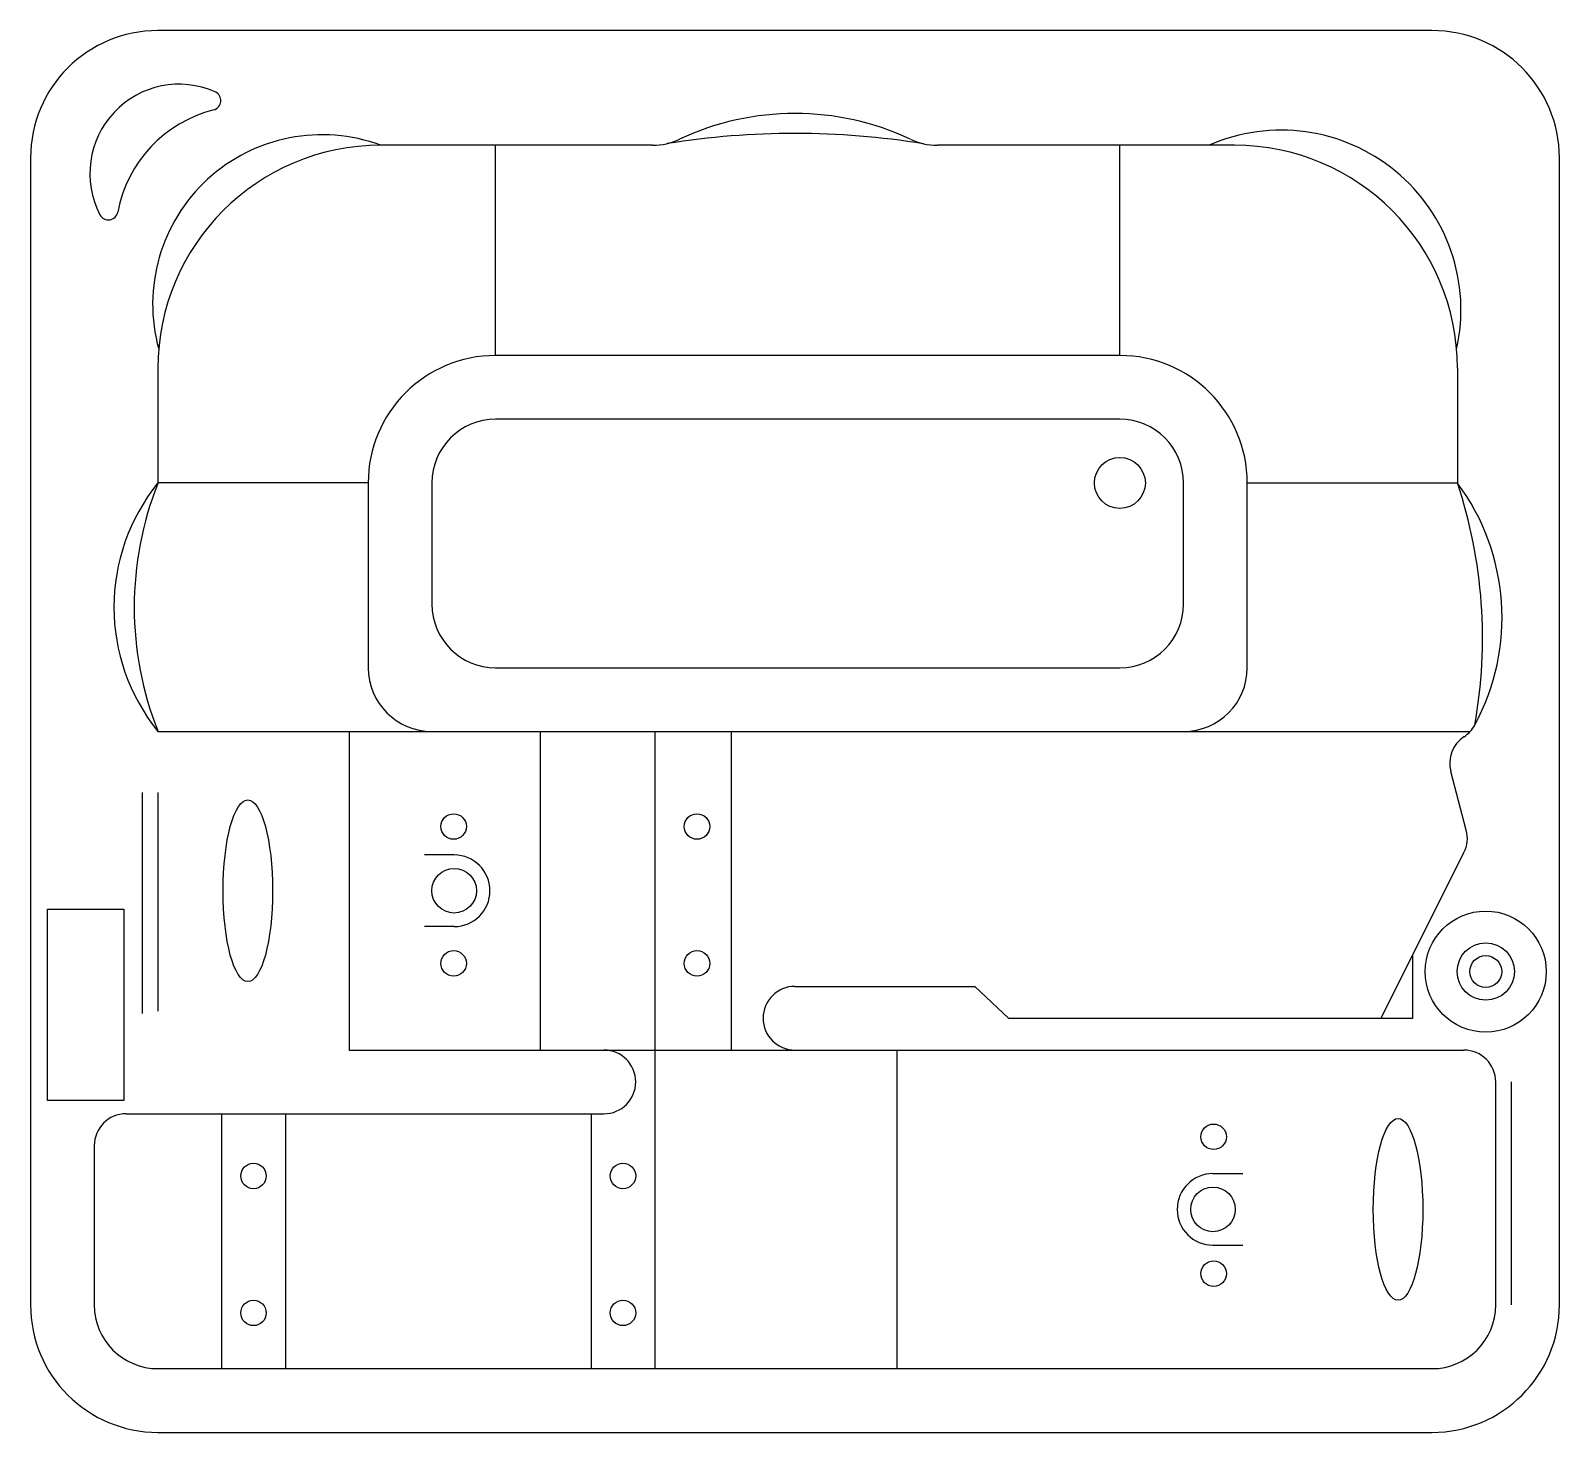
# Model space of a CAD drawing. Header units: millimetres. Extents: x 720.27 to 722.67, y 765.09 to 767.29.
import ezdxf

# ---------------------------------------------------------------- set-up
doc = ezdxf.new("R2010")
doc.units = ezdxf.units.MM
doc.layers.add('Acqualife', color=3, linetype='Continuous')

msp = doc.modelspace()

# ---------------------------------------------------------------- linework, layer by layer
at = {"layer": 'Acqualife'}
for p, q in [((722.4665, 767.2883), (720.4665, 767.2883)), ((720.2665, 767.0883), (720.2665, 765.2883)), ((722.6665, 765.2883), (722.6665, 767.0883)), ((720.4665, 765.0883), (722.4665, 765.0883))]:
    msp.add_line(p, q, dxfattribs=at)
at = {"layer": 'Acqualife', "color": 2}
for p, q in [((721.243, 767.1083), (720.8165, 767.1083)), ((720.9965, 766.7783), (720.9965, 767.1083)), ((722.1565, 767.1083), (721.6901, 767.1083)), ((721.9765, 766.7783), (721.9765, 767.1083)), ((720.4665, 766.7583), (720.4665, 766.5783)), ((722.5065, 766.7583), (722.5065, 766.5783)), ((720.7965, 766.5783), (720.4665, 766.5783)), ((722.1765, 766.5783), (722.5065, 766.5783)), ((720.4665, 766.1883), (720.8965, 766.1883)), ((720.7665, 766.1883), (720.7665, 765.6883)), ((721.0665, 766.1883), (721.0665, 765.6883)), ((721.2465, 766.1883), (721.2465, 765.1883)), ((721.3665, 766.1883), (721.3665, 765.6883)), ((722.0765, 766.1883), (722.5265, 766.1883)), ((722.5203, 766.0334), (722.4959, 766.1255)), ((720.4415, 766.0923), (720.4415, 765.7455)), ((720.4665, 766.0923), (720.4665, 765.7493)), ((720.9315, 765.9945), (720.8847, 765.9945)), ((722.3865, 765.7383), (722.5167, 765.9982)), ((720.2931, 765.6092), (720.2931, 765.9092)), ((720.2931, 765.9092), (720.4131, 765.9092)), ((720.4131, 765.9092), (720.4131, 765.6092)), ((720.9315, 765.882), (720.8847, 765.882)), ((722.4365, 765.7383), (722.4365, 765.8383)), ((721.4665, 765.7883), (721.749, 765.7883)), ((721.8015, 765.7383), (721.749, 765.7883)), ((721.8015, 765.7383), (722.4365, 765.7383)), ((720.7665, 765.6883), (721.1665, 765.6883)), ((721.1665, 765.6883), (722.5165, 765.6883)), ((721.6265, 765.6883), (721.6265, 765.1883)), ((722.5665, 765.2883), (722.5665, 765.6383)), ((722.5915, 765.2883), (722.5915, 765.6383)), ((720.4131, 765.6092), (720.2931, 765.6092)), ((720.4165, 765.5883), (721.1665, 765.5883)), ((720.5665, 765.5883), (720.5665, 765.1883)), ((720.6665, 765.5883), (720.6665, 765.1883)), ((721.1465, 765.5883), (721.1465, 765.1883)), ((720.3665, 765.5383), (720.3665, 765.2883)), ((722.1227, 765.4945), (722.1696, 765.4945)), ((722.1227, 765.382), (722.1696, 765.382)), ((720.4665, 765.1883), (722.4665, 765.1883))]:
    msp.add_line(p, q, dxfattribs=at)
at = {"layer": 'Acqualife', "color": 1}
for p, q in [((721.9765, 766.7783), (720.9965, 766.7783)), ((721.9765, 766.6783), (720.9965, 766.6783)), ((720.7965, 766.5783), (720.7965, 766.2883)), ((720.8965, 766.5783), (720.8965, 766.3883)), ((722.0765, 766.3883), (722.0765, 766.5783)), ((722.1765, 766.2883), (722.1765, 766.5783)), ((720.9965, 766.2883), (721.9765, 766.2883)), ((720.8965, 766.1883), (722.0765, 766.1883))]:
    msp.add_line(p, q, dxfattribs=at)
msp.add_circle((721.9765, 766.5783), 0.04, dxfattribs=at)
at = {"layer": 'Acqualife', "color": 2}
for centre, radius in [((720.9306, 766.0391), 0.02), ((721.3127, 766.0391), 0.02), ((720.9315, 765.9383), 0.035), ((722.5509, 765.8115), 0.095), ((720.9306, 765.8243), 0.02), ((721.3127, 765.8243), 0.02), ((722.5509, 765.8115), 0.045), ((722.5509, 765.8115), 0.025), ((722.1237, 765.5522), 0.02), ((720.6165, 765.4907), 0.02), ((721.1965, 765.4907), 0.02), ((722.1227, 765.4383), 0.035), ((722.1237, 765.3374), 0.02), ((720.6165, 765.2758), 0.02), ((721.1965, 765.2758), 0.02)]:
    msp.add_circle(centre, radius, dxfattribs=at)
at = {"layer": 'Acqualife'}
for centre, radius, start, end in [((720.4665, 767.0883), 0.2, 90, 180), ((722.4665, 767.0883), 0.2, 0, 90), ((720.5503, 767.1784), 0.015, 284.3166, 66.1378), ((720.4665, 765.2883), 0.2, 180, 270), ((722.4665, 765.2883), 0.2, 270, 0)]:
    msp.add_arc(centre, radius, start, end, dxfattribs=at)
at = {"layer": 'Acqualife', "color": 2}
for centre, radius, start, end in [((720.4997, 767.064), 0.1401, 66.1378, 207.5122), ((720.6046, 766.9655), 0.2047, 104.3166, 169.3334), ((721.4665, 766.7322), 0.426, 64.847, 115.153), ((720.7241, 766.8589), 0.2659, 69.6649, 195.418), ((721.243, 767.2083), 0.1, 270, 295.153), ((721.4663, 765.856), 1.2708, 80.8528, 99.0722), ((721.6901, 767.2083), 0.1, 244.847, 270), ((722.2298, 766.8498), 0.2822, 347.4088, 113.6666), ((720.8165, 766.7583), 0.35, 90, 180), ((722.1565, 766.7583), 0.35, 0, 90), ((720.3887, 767.0062), 0.015, 207.5122, 349.3334), ((720.707, 766.3833), 0.3096, 140.9615, 219.0385), ((720.9565, 766.3833), 0.5273, 158.2963, 201.7037), ((722.2223, 766.367), 0.3541, 331.5168, 36.6193), ((721.774, 766.3352), 0.7718, 349.7771, 18.359), ((722.5442, 766.1383), 0.05, 123.1024, 194.8324), ((722.4896, 766.222), 0.05, 303.1024, 331.5168), ((722.472, 766.0206), 0.05, 333.4105, 14.8324), ((720.9315, 765.9383), 0.0562, 270, 90), ((721.4665, 765.7383), 0.05, 90, 270), ((721.1665, 765.6383), 0.05, 270, 90), ((722.5165, 765.6383), 0.05, 0, 90), ((720.4165, 765.5383), 0.05, 90, 180), ((722.1227, 765.4383), 0.0562, 90, 270), ((720.4665, 765.2883), 0.1, 180, 270), ((722.4665, 765.2883), 0.1, 270, 0)]:
    msp.add_arc(centre, radius, start, end, dxfattribs=at)
at = {"layer": 'Acqualife', "color": 1}
for centre, radius, start, end in [((720.9965, 766.5783), 0.2, 90, 180), ((721.9765, 766.5783), 0.2, 0, 90), ((720.9965, 766.5783), 0.1, 90, 180), ((721.9765, 766.5783), 0.1, 0, 90), ((720.9965, 766.3883), 0.1, 180, 270), ((721.9765, 766.3883), 0.1, 270, 0), ((720.8965, 766.2883), 0.1, 180, 270), ((722.0765, 766.2883), 0.1, 270, 0)]:
    msp.add_arc(centre, radius, start, end, dxfattribs=at)
at = {"layer": 'Acqualife', "color": 2}
for centre in [(720.6076, 765.9383), (722.4132, 765.4383)]:
    msp.add_ellipse(centre, major_axis=(0, 0.1426), ratio=0.272838, dxfattribs=at)

doc.saveas('drawing.dxf')
